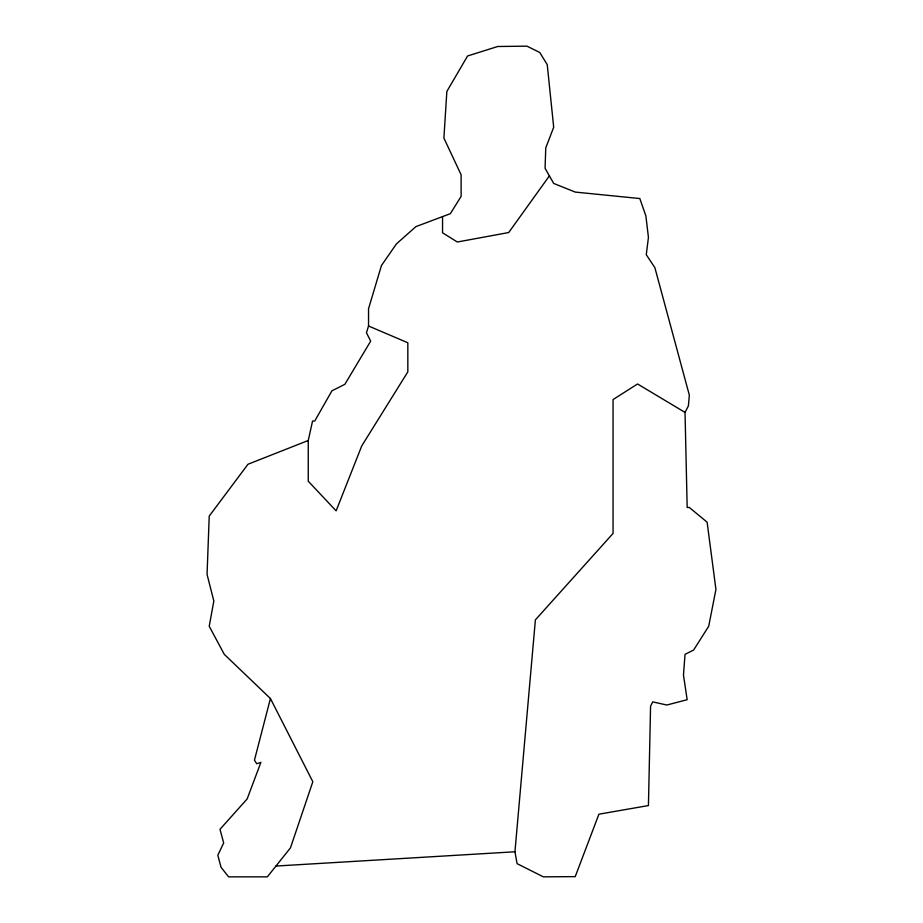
<?xml version="1.0" encoding="UTF-8"?>
<svg xmlns="http://www.w3.org/2000/svg" width="923" height="923" viewBox="0 0 923 923"><rect width="100%" height="100%" fill="white"/><g stroke="black" fill="none" stroke-linecap="round" stroke-linejoin="round"><path stroke-width="1.38" d="M514.942 851.779L535.386 619.887L613.057 533.425L613.057 399.567L637.551 383.968L685.028 412.408L687.174 507.465L689.331 507.465L707.11 522.176L715.936 589.439L708.702 626.267L693.635 650.034L685.028 654.349L683.47 675.128L687.174 699.715L666.833 705.022L652.734 701.872L650.577 706.199L648.431 805.56L598.912 814.201L575.225 876.631L543.347 876.85L517.099 863.663L514.942 851.779L275.965 866.051M368.542 326.004L407.828 342.768L407.828 371.865L361.735 445.924L336.122 510.857L308.259 481.229L308.259 440.49L312.562 421.05L314.72 421.05L331.934 390.81L344.856 384.326L370.688 341.129L366.454 332.776L368.542 326.004L368.542 308.72L381.453 265.524L396.44 243.891L415.904 226.631L450.355 213.674L461.119 196.391L461.119 174.793L443.894 138.069L446.859 91.435L467.58 55.98L497.682 46.508L526.964 46.15L539.747 52.496L547.235 64.622L553.696 127.27L545.758 147.911L545.078 168.309L553.696 183.435L575.225 192.076L639.812 198.549L645.881 215.913L648.431 237.442L646.273 254.713L654.88 267.682L689.331 395.125L688.396 405.889L685.028 412.408M270.427 698.526L254.436 760.206L256.709 763.736L260.897 762.363L247.156 798.937L219.986 829.327L223.678 842.93L217.828 855.252L221.035 867.274L228.592 876.85L267.347 876.85L290.457 847.868L312.828 781.735L270.427 698.526L224.289 654.349L209.221 626.267L213.836 601.011L207.064 574.429L209.221 516.095L247.975 464.257L308.259 440.49M549.393 175.878L508.7 232.538L457.346 241.999L442.544 232.815L442.544 216.617"/></g></svg>
